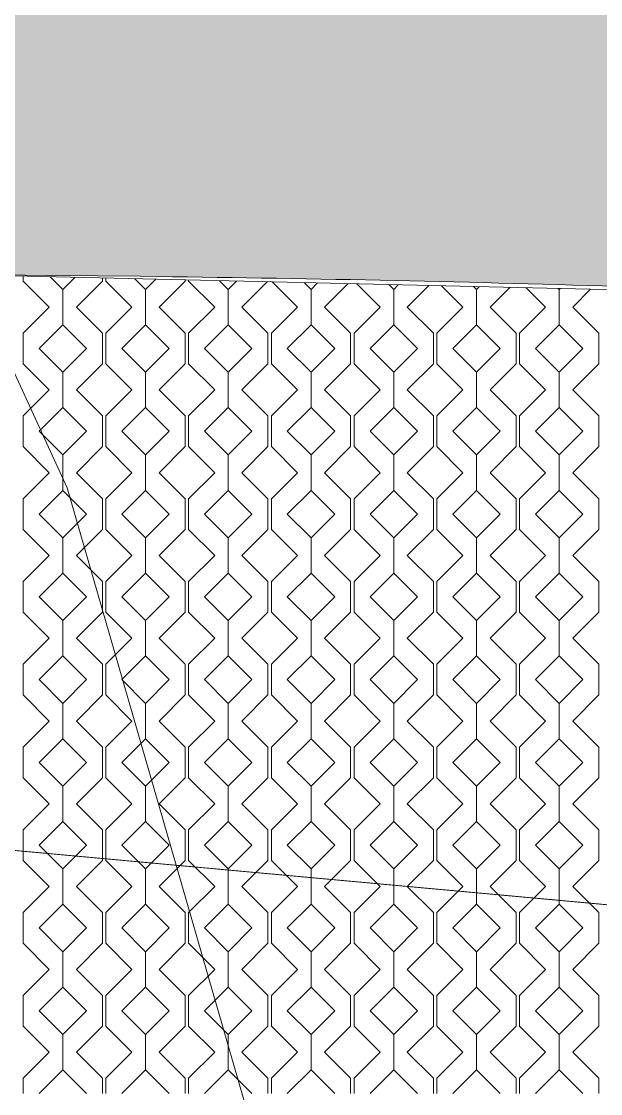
# Model space of a CAD drawing. Header units: millimetres. Extents: x -20794 to 71174, y -103753 to 30644.
# Drawn here: x 25167 to 27500, y 15667 to 19984 of the extents above; entities that cross this region are included whole.
import ezdxf

# ---------------------------------------------------------------- set-up
doc = ezdxf.new("R2010")
doc.units = ezdxf.units.MM
doc.header["$MEASUREMENT"] = 0
for name, color, linetype, lineweight in [('2D - Общий_Ном._пера__1', 7, 'Continuous', 13), ('Местность - Рельеф_Ном._пера__1', 7, 'Continuous', 13), ('Местность - Рельеф_Ном._пера__101', 252, 'Continuous', 5)]:
    doc.layers.add(name, color=color, linetype=linetype, lineweight=lineweight)
doc.layers.add('Местность - Рельеф', color=7, linetype='Continuous')
doc.layers.add('Местность - Рельеф_Ном._пера__102', color=7, linetype='Continuous', lineweight=5, true_color=0xcccccc)

# ---------------------------------------------------------------- blocks, each defined once
blk = doc.blocks.new('*X1')
at = {"layer": 'Местность - Рельеф_Ном._пера__102', "color": 254, "linetype": 'Continuous', "lineweight": 5, "true_color": 0xcccccc}
for p, q in [((25173.739, 18957.936825), (25173.739, 18938.237)), ((25333.308, 18904.552), (25282.432701, 18955.427299)), ((25381.887388, 18953.131083), (25333.308, 18904.552)), ((25278.661, 18833.315), (25173.739, 18938.237)), ((25492.877, 18938.237), (25387.9549, 18833.315)), ((25492.877, 18950.568548), (25492.877, 18938.237)), ((25507.072, 18950.240813), (25507.072, 18938.237)), ((25611.994, 18833.315), (25507.072, 18938.237)), ((25666.641, 18904.552), (25623.643599, 18947.549401)), ((25707.698005, 18945.608747), (25666.641, 18904.552)), ((25826.21, 18938.237), (25721.2879, 18833.315)), ((25826.21, 18942.872535), (25826.21, 18938.237)), ((25840.405, 18942.5448), (25840.405, 18938.237)), ((25945.327, 18833.315), (25840.405, 18938.237)), ((25999.974, 18904.552), (25964.854498, 18939.671502)), ((26033.508623, 18938.086412), (25999.974, 18904.552)), ((26156.551586, 18935.245588), (26054.6209, 18833.315)), ((26278.66, 18833.315), (26177.206289, 18934.768711)), ((26333.307, 18904.552), (26306.065396, 18931.793604)), ((26359.31924, 18930.564076), (26333.307, 18904.552)), ((26482.362242, 18927.723252), (26387.9539, 18833.315)), ((26611.993, 18833.315), (26518.417187, 18926.890813)), ((26666.64, 18904.552), (26647.276294, 18923.915706)), ((26685.129857, 18923.041741), (26666.64, 18904.552)), ((26808.172899, 18920.200916), (26721.2869, 18833.315)), ((26945.326, 18833.315), (26859.628085, 18919.012915)), ((26999.973, 18904.552), (26988.487192, 18916.037808)), ((27010.940474, 18915.519406), (26999.973, 18904.552)), ((27133.983555, 18912.678579), (27054.6199, 18833.315)), ((27278.659, 18833.315), (27200.838983, 18911.135017)), ((25333.308, 18762.0776), (25333.308, 18904.552)), ((25333.308165, 18904.552), (25333.308165, 18762.0776)), ((25666.641, 18762.0776), (25666.641, 18904.552)), ((25666.641165, 18904.552), (25666.641165, 18762.0776)), ((25999.974, 18762.0776), (25999.974, 18904.552)), ((25999.974165, 18904.552), (25999.974165, 18762.0776)), ((26333.307, 18762.0776), (26333.307, 18904.552)), ((26333.307165, 18904.552), (26333.307165, 18762.0776)), ((26666.64, 18762.0776), (26666.64, 18904.552)), ((26666.640165, 18904.552), (26666.640165, 18762.0776)), ((26999.973, 18762.0776), (26999.973, 18904.552)), ((26999.973165, 18904.552), (26999.973165, 18762.0776)), ((27333.306, 18904.552), (27329.69809, 18908.15991)), ((27336.751092, 18907.99707), (27333.306, 18904.552)), ((27333.306, 18762.0776), (27333.306, 18904.552)), ((27333.306165, 18904.552), (27333.306165, 18762.0776)), ((27459.794211, 18905.156243), (27387.9529, 18833.315)), ((25173.739, 18728.3925), (25278.661, 18833.315)), ((25387.9549, 18833.315), (25492.877, 18728.3925)), ((25507.072, 18728.3925), (25611.994, 18833.315)), ((25721.2879, 18833.315), (25826.21, 18728.3925)), ((25840.405, 18728.3925), (25945.327, 18833.315)), ((26054.6209, 18833.315), (26159.543, 18728.3925)), ((26173.738, 18728.3925), (26278.66, 18833.315)), ((26387.9539, 18833.315), (26492.876, 18728.3925)), ((26507.071, 18728.3925), (26611.993, 18833.315)), ((26721.2869, 18833.315), (26826.209, 18728.3925)), ((26840.404, 18728.3925), (26945.326, 18833.315)), ((27054.6199, 18833.315), (27159.542, 18728.3925)), ((27173.737, 18728.3925), (27278.659, 18833.315)), ((27387.9529, 18833.315), (27492.875, 18728.3925)), ((25237.879, 18666.648165), (25333.308, 18762.0778)), ((25333.308165, 18762.0776), (25428.7378, 18666.648)), ((25571.212, 18666.648165), (25666.641, 18762.0778)), ((25666.641165, 18762.0776), (25762.0708, 18666.648)), ((25904.545, 18666.648165), (25999.974, 18762.0778)), ((25999.974165, 18762.0776), (26095.4038, 18666.648)), ((26237.878, 18666.648165), (26333.307, 18762.0778)), ((26333.307165, 18762.0776), (26428.7368, 18666.648)), ((26571.211, 18666.648165), (26666.64, 18762.0778)), ((26666.640165, 18762.0776), (26762.0698, 18666.648)), ((26904.544, 18666.648165), (26999.973, 18762.0778)), ((26999.973165, 18762.0776), (27095.4028, 18666.648)), ((27237.877, 18666.648165), (27333.306, 18762.0778)), ((27333.306165, 18762.0776), (27428.7358, 18666.648)), ((25173.739, 18728.3925), (25173.739, 18666.648)), ((25492.877, 18728.3925), (25492.877, 18666.648)), ((25507.072, 18728.3925), (25507.072, 18666.648)), ((25826.21, 18728.3925), (25826.21, 18666.648)), ((25840.405, 18728.3925), (25840.405, 18666.648)), ((26159.543, 18728.3925), (26159.543, 18666.648)), ((26173.738, 18728.3925), (26173.738, 18666.648)), ((26492.876, 18728.3925), (26492.876, 18666.648)), ((26507.071, 18728.3925), (26507.071, 18666.648)), ((26826.209, 18728.3925), (26826.209, 18666.648)), ((26840.404, 18728.3925), (26840.404, 18666.648)), ((27159.542, 18728.3925), (27159.542, 18666.648)), ((27173.737, 18728.3925), (27173.737, 18666.648)), ((27492.875, 18728.3925), (27492.875, 18666.648)), ((25173.739, 18666.648), (25173.739, 18604.904)), ((25333.308, 18571.219), (25237.879, 18666.648)), ((25428.7376, 18666.648), (25333.308, 18571.219)), ((25492.877, 18666.648), (25492.877, 18604.904)), ((25507.072, 18666.648), (25507.072, 18604.904)), ((25666.641, 18571.219), (25571.212, 18666.648)), ((25762.0706, 18666.648), (25666.641, 18571.219)), ((25826.21, 18666.648), (25826.21, 18604.904)), ((25840.405, 18666.648), (25840.405, 18604.904)), ((25999.974, 18571.219), (25904.545, 18666.648)), ((26095.4036, 18666.648), (25999.974, 18571.219)), ((26159.543, 18666.648), (26159.543, 18604.904)), ((26173.738, 18666.648), (26173.738, 18604.904)), ((26333.307, 18571.219), (26237.878, 18666.648)), ((26428.7366, 18666.648), (26333.307, 18571.219)), ((26492.876, 18666.648), (26492.876, 18604.904)), ((26507.071, 18666.648), (26507.071, 18604.904)), ((26666.64, 18571.219), (26571.211, 18666.648)), ((26762.0696, 18666.648), (26666.64, 18571.219)), ((26826.209, 18666.648), (26826.209, 18604.904)), ((26840.404, 18666.648), (26840.404, 18604.904)), ((26999.973, 18571.219), (26904.544, 18666.648)), ((27095.4026, 18666.648), (26999.973, 18571.219)), ((27159.542, 18666.648), (27159.542, 18604.904)), ((27173.737, 18666.648), (27173.737, 18604.904)), ((27333.306, 18571.219), (27237.877, 18666.648)), ((27428.7356, 18666.648), (27333.306, 18571.219)), ((27492.875, 18666.648), (27492.875, 18604.904)), ((25278.661, 18499.982), (25173.739, 18604.904)), ((25333.308, 18428.7446), (25333.308, 18571.219)), ((25333.308165, 18571.219), (25333.308165, 18428.7446)), ((25492.877, 18604.904), (25387.9549, 18499.982)), ((25611.994, 18499.982), (25507.072, 18604.904)), ((25666.641, 18428.7446), (25666.641, 18571.219)), ((25666.641165, 18571.219), (25666.641165, 18428.7446)), ((25826.21, 18604.904), (25721.2879, 18499.982)), ((25945.327, 18499.982), (25840.405, 18604.904)), ((25999.974, 18428.7446), (25999.974, 18571.219)), ((25999.974165, 18571.219), (25999.974165, 18428.7446)), ((26159.543, 18604.904), (26054.6209, 18499.982)), ((26278.66, 18499.982), (26173.738, 18604.904)), ((26333.307, 18428.7446), (26333.307, 18571.219)), ((26333.307165, 18571.219), (26333.307165, 18428.7446)), ((26492.876, 18604.904), (26387.9539, 18499.982)), ((26611.993, 18499.982), (26507.071, 18604.904)), ((26666.64, 18428.7446), (26666.64, 18571.219)), ((26666.640165, 18571.219), (26666.640165, 18428.7446)), ((26826.209, 18604.904), (26721.2869, 18499.982)), ((26945.326, 18499.982), (26840.404, 18604.904)), ((26999.973, 18428.7446), (26999.973, 18571.219)), ((26999.973165, 18571.219), (26999.973165, 18428.7446)), ((27159.542, 18604.904), (27054.6199, 18499.982)), ((27278.659, 18499.982), (27173.737, 18604.904)), ((27333.306, 18428.7446), (27333.306, 18571.219)), ((27333.306165, 18571.219), (27333.306165, 18428.7446)), ((27492.875, 18604.904), (27387.9529, 18499.982)), ((25173.739, 18395.0595), (25278.661, 18499.982)), ((25387.9549, 18499.982), (25492.877, 18395.0595)), ((25507.072, 18395.0595), (25611.994, 18499.982)), ((25721.2879, 18499.982), (25826.21, 18395.0595)), ((25840.405, 18395.0595), (25945.327, 18499.982)), ((26054.6209, 18499.982), (26159.543, 18395.0595)), ((26173.738, 18395.0595), (26278.66, 18499.982)), ((26387.9539, 18499.982), (26492.876, 18395.0595)), ((26507.071, 18395.0595), (26611.993, 18499.982)), ((26721.2869, 18499.982), (26826.209, 18395.0595)), ((26840.404, 18395.0595), (26945.326, 18499.982)), ((27054.6199, 18499.982), (27159.542, 18395.0595)), ((27173.737, 18395.0595), (27278.659, 18499.982)), ((27387.9529, 18499.982), (27492.875, 18395.0595)), ((25173.739, 18395.0595), (25173.739, 18333.315)), ((25237.879, 18333.315165), (25333.308, 18428.7448)), ((25333.308165, 18428.7446), (25428.7378, 18333.315)), ((25492.877, 18395.0595), (25492.877, 18333.315)), ((25507.072, 18395.0595), (25507.072, 18333.315)), ((25571.212, 18333.315165), (25666.641, 18428.7448)), ((25666.641165, 18428.7446), (25762.0708, 18333.315)), ((25826.21, 18395.0595), (25826.21, 18333.315)), ((25840.405, 18395.0595), (25840.405, 18333.315)), ((25904.545, 18333.315165), (25999.974, 18428.7448)), ((25999.974165, 18428.7446), (26095.4038, 18333.315)), ((26159.543, 18395.0595), (26159.543, 18333.315)), ((26173.738, 18395.0595), (26173.738, 18333.315)), ((26237.878, 18333.315165), (26333.307, 18428.7448)), ((26333.307165, 18428.7446), (26428.7368, 18333.315)), ((26492.876, 18395.0595), (26492.876, 18333.315)), ((26507.071, 18395.0595), (26507.071, 18333.315)), ((26571.211, 18333.315165), (26666.64, 18428.7448)), ((26666.640165, 18428.7446), (26762.0698, 18333.315)), ((26826.209, 18395.0595), (26826.209, 18333.315)), ((26840.404, 18395.0595), (26840.404, 18333.315)), ((26904.544, 18333.315165), (26999.973, 18428.7448)), ((26999.973165, 18428.7446), (27095.4028, 18333.315)), ((27159.542, 18395.0595), (27159.542, 18333.315)), ((27173.737, 18395.0595), (27173.737, 18333.315)), ((27237.877, 18333.315165), (27333.306, 18428.7448)), ((27333.306165, 18428.7446), (27428.7358, 18333.315)), ((27492.875, 18395.0595), (27492.875, 18333.315)), ((25173.739, 18333.315), (25173.739, 18271.571)), ((25333.308, 18237.886), (25237.879, 18333.315)), ((25428.7376, 18333.315), (25333.308, 18237.886)), ((25492.877, 18333.315), (25492.877, 18271.571)), ((25507.072, 18333.315), (25507.072, 18271.571)), ((25666.641, 18237.886), (25571.212, 18333.315)), ((25762.0706, 18333.315), (25666.641, 18237.886)), ((25826.21, 18333.315), (25826.21, 18271.571)), ((25840.405, 18333.315), (25840.405, 18271.571)), ((25999.974, 18237.886), (25904.545, 18333.315)), ((26095.4036, 18333.315), (25999.974, 18237.886)), ((26159.543, 18333.315), (26159.543, 18271.571)), ((26173.738, 18333.315), (26173.738, 18271.571)), ((26333.307, 18237.886), (26237.878, 18333.315)), ((26428.7366, 18333.315), (26333.307, 18237.886)), ((26492.876, 18333.315), (26492.876, 18271.571)), ((26507.071, 18333.315), (26507.071, 18271.571)), ((26666.64, 18237.886), (26571.211, 18333.315)), ((26762.0696, 18333.315), (26666.64, 18237.886)), ((26826.209, 18333.315), (26826.209, 18271.571)), ((26840.404, 18333.315), (26840.404, 18271.571)), ((26999.973, 18237.886), (26904.544, 18333.315)), ((27095.4026, 18333.315), (26999.973, 18237.886)), ((27159.542, 18333.315), (27159.542, 18271.571)), ((27173.737, 18333.315), (27173.737, 18271.571)), ((27333.306, 18237.886), (27237.877, 18333.315)), ((27428.7356, 18333.315), (27333.306, 18237.886)), ((27492.875, 18333.315), (27492.875, 18271.571)), ((25278.661, 18166.649), (25173.739, 18271.571)), ((25492.877, 18271.571), (25387.9549, 18166.649)), ((25611.994, 18166.649), (25507.072, 18271.571)), ((25826.21, 18271.571), (25721.2879, 18166.649)), ((25945.327, 18166.649), (25840.405, 18271.571)), ((26159.543, 18271.571), (26054.6209, 18166.649)), ((26278.66, 18166.649), (26173.738, 18271.571)), ((26492.876, 18271.571), (26387.9539, 18166.649)), ((26611.993, 18166.649), (26507.071, 18271.571)), ((26826.209, 18271.571), (26721.2869, 18166.649)), ((26945.326, 18166.649), (26840.404, 18271.571)), ((27159.542, 18271.571), (27054.6199, 18166.649)), ((27278.659, 18166.649), (27173.737, 18271.571)), ((27492.875, 18271.571), (27387.9529, 18166.649)), ((25333.308, 18095.4116), (25333.308, 18237.886)), ((25333.308165, 18237.886), (25333.308165, 18095.4116)), ((25666.641, 18095.4116), (25666.641, 18237.886)), ((25666.641165, 18237.886), (25666.641165, 18095.4116)), ((25999.974, 18095.4116), (25999.974, 18237.886)), ((25999.974165, 18237.886), (25999.974165, 18095.4116)), ((26333.307, 18095.4116), (26333.307, 18237.886)), ((26333.307165, 18237.886), (26333.307165, 18095.4116)), ((26666.64, 18095.4116), (26666.64, 18237.886)), ((26666.640165, 18237.886), (26666.640165, 18095.4116)), ((26999.973, 18095.4116), (26999.973, 18237.886)), ((26999.973165, 18237.886), (26999.973165, 18095.4116)), ((27333.306, 18095.4116), (27333.306, 18237.886)), ((27333.306165, 18237.886), (27333.306165, 18095.4116)), ((25173.739, 18061.7265), (25278.661, 18166.649)), ((25387.9549, 18166.649), (25492.877, 18061.7265)), ((25507.072, 18061.7265), (25611.994, 18166.649)), ((25721.2879, 18166.649), (25826.21, 18061.7265)), ((25840.405, 18061.7265), (25945.327, 18166.649)), ((26054.6209, 18166.649), (26159.543, 18061.7265)), ((26173.738, 18061.7265), (26278.66, 18166.649)), ((26387.9539, 18166.649), (26492.876, 18061.7265)), ((26507.071, 18061.7265), (26611.993, 18166.649)), ((26721.2869, 18166.649), (26826.209, 18061.7265)), ((26840.404, 18061.7265), (26945.326, 18166.649)), ((27054.6199, 18166.649), (27159.542, 18061.7265)), ((27173.737, 18061.7265), (27278.659, 18166.649)), ((27387.9529, 18166.649), (27492.875, 18061.7265)), ((25237.879, 17999.982165), (25333.308, 18095.4118)), ((25333.308165, 18095.4116), (25428.7378, 17999.982)), ((25571.212, 17999.982165), (25666.641, 18095.4118)), ((25666.641165, 18095.4116), (25762.0708, 17999.982)), ((25904.545, 17999.982165), (25999.974, 18095.4118)), ((25999.974165, 18095.4116), (26095.4038, 17999.982)), ((26237.878, 17999.982165), (26333.307, 18095.4118)), ((26333.307165, 18095.4116), (26428.7368, 17999.982)), ((26571.211, 17999.982165), (26666.64, 18095.4118)), ((26666.640165, 18095.4116), (26762.0698, 17999.982)), ((26904.544, 17999.982165), (26999.973, 18095.4118)), ((26999.973165, 18095.4116), (27095.4028, 17999.982)), ((27237.877, 17999.982165), (27333.306, 18095.4118)), ((27333.306165, 18095.4116), (27428.7358, 17999.982)), ((25173.739, 18061.7265), (25173.739, 17999.982)), ((25492.877, 18061.7265), (25492.877, 17999.982)), ((25507.072, 18061.7265), (25507.072, 17999.982)), ((25826.21, 18061.7265), (25826.21, 17999.982)), ((25840.405, 18061.7265), (25840.405, 17999.982)), ((26159.543, 18061.7265), (26159.543, 17999.982)), ((26173.738, 18061.7265), (26173.738, 17999.982)), ((26492.876, 18061.7265), (26492.876, 17999.982)), ((26507.071, 18061.7265), (26507.071, 17999.982)), ((26826.209, 18061.7265), (26826.209, 17999.982)), ((26840.404, 18061.7265), (26840.404, 17999.982)), ((27159.542, 18061.7265), (27159.542, 17999.982)), ((27173.737, 18061.7265), (27173.737, 17999.982)), ((27492.875, 18061.7265), (27492.875, 17999.982)), ((25173.739, 17999.982), (25173.739, 17938.238)), ((25333.308, 17904.553), (25237.879, 17999.982)), ((25428.7376, 17999.982), (25333.308, 17904.553)), ((25492.877, 17999.982), (25492.877, 17938.238)), ((25507.072, 17999.982), (25507.072, 17938.238)), ((25666.641, 17904.553), (25571.212, 17999.982)), ((25762.0706, 17999.982), (25666.641, 17904.553)), ((25826.21, 17999.982), (25826.21, 17938.238)), ((25840.405, 17999.982), (25840.405, 17938.238)), ((25999.974, 17904.553), (25904.545, 17999.982)), ((26095.4036, 17999.982), (25999.974, 17904.553)), ((26159.543, 17999.982), (26159.543, 17938.238)), ((26173.738, 17999.982), (26173.738, 17938.238)), ((26333.307, 17904.553), (26237.878, 17999.982)), ((26428.7366, 17999.982), (26333.307, 17904.553)), ((26492.876, 17999.982), (26492.876, 17938.238)), ((26507.071, 17999.982), (26507.071, 17938.238)), ((26666.64, 17904.553), (26571.211, 17999.982)), ((26762.0696, 17999.982), (26666.64, 17904.553)), ((26826.209, 17999.982), (26826.209, 17938.238)), ((26840.404, 17999.982), (26840.404, 17938.238)), ((26999.973, 17904.553), (26904.544, 17999.982)), ((27095.4026, 17999.982), (26999.973, 17904.553)), ((27159.542, 17999.982), (27159.542, 17938.238)), ((27173.737, 17999.982), (27173.737, 17938.238)), ((27333.306, 17904.553), (27237.877, 17999.982)), ((27428.7356, 17999.982), (27333.306, 17904.553)), ((27492.875, 17999.982), (27492.875, 17938.238)), ((25278.661, 17833.316), (25173.739, 17938.238)), ((25492.877, 17938.238), (25387.9549, 17833.316)), ((25611.994, 17833.316), (25507.072, 17938.238)), ((25826.21, 17938.238), (25721.2879, 17833.316)), ((25945.327, 17833.316), (25840.405, 17938.238)), ((26159.543, 17938.238), (26054.6209, 17833.316)), ((26278.66, 17833.316), (26173.738, 17938.238)), ((26492.876, 17938.238), (26387.9539, 17833.316)), ((26611.993, 17833.316), (26507.071, 17938.238)), ((26826.209, 17938.238), (26721.2869, 17833.316)), ((26945.326, 17833.316), (26840.404, 17938.238)), ((27159.542, 17938.238), (27054.6199, 17833.316)), ((27278.659, 17833.316), (27173.737, 17938.238)), ((27492.875, 17938.238), (27387.9529, 17833.316)), ((25333.308, 17762.0786), (25333.308, 17904.553)), ((25333.308165, 17904.553), (25333.308165, 17762.0786)), ((25666.641, 17762.0786), (25666.641, 17904.553)), ((25666.641165, 17904.553), (25666.641165, 17762.0786)), ((25999.974, 17762.0786), (25999.974, 17904.553)), ((25999.974165, 17904.553), (25999.974165, 17762.0786)), ((26333.307, 17762.0786), (26333.307, 17904.553)), ((26333.307165, 17904.553), (26333.307165, 17762.0786)), ((26666.64, 17762.0786), (26666.64, 17904.553)), ((26666.640165, 17904.553), (26666.640165, 17762.0786)), ((26999.973, 17762.0786), (26999.973, 17904.553)), ((26999.973165, 17904.553), (26999.973165, 17762.0786)), ((27333.306, 17762.0786), (27333.306, 17904.553)), ((27333.306165, 17904.553), (27333.306165, 17762.0786)), ((25173.739, 17728.3935), (25278.661, 17833.316)), ((25387.9549, 17833.316), (25492.877, 17728.3935)), ((25507.072, 17728.3935), (25611.994, 17833.316)), ((25721.2879, 17833.316), (25826.21, 17728.3935)), ((25840.405, 17728.3935), (25945.327, 17833.316)), ((26054.6209, 17833.316), (26159.543, 17728.3935)), ((26173.738, 17728.3935), (26278.66, 17833.316)), ((26387.9539, 17833.316), (26492.876, 17728.3935)), ((26507.071, 17728.3935), (26611.993, 17833.316)), ((26721.2869, 17833.316), (26826.209, 17728.3935)), ((26840.404, 17728.3935), (26945.326, 17833.316)), ((27054.6199, 17833.316), (27159.542, 17728.3935)), ((27173.737, 17728.3935), (27278.659, 17833.316)), ((27387.9529, 17833.316), (27492.875, 17728.3935)), ((25237.879, 17666.649165), (25333.308, 17762.0788)), ((25333.308165, 17762.0786), (25428.7378, 17666.649)), ((25571.212, 17666.649165), (25666.641, 17762.0788)), ((25666.641165, 17762.0786), (25762.0708, 17666.649)), ((25904.545, 17666.649165), (25999.974, 17762.0788)), ((25999.974165, 17762.0786), (26095.4038, 17666.649)), ((26237.878, 17666.649165), (26333.307, 17762.0788)), ((26333.307165, 17762.0786), (26428.7368, 17666.649)), ((26571.211, 17666.649165), (26666.64, 17762.0788)), ((26666.640165, 17762.0786), (26762.0698, 17666.649)), ((26904.544, 17666.649165), (26999.973, 17762.0788)), ((26999.973165, 17762.0786), (27095.4028, 17666.649)), ((27237.877, 17666.649165), (27333.306, 17762.0788)), ((27333.306165, 17762.0786), (27428.7358, 17666.649)), ((25173.739, 17728.3935), (25173.739, 17666.649)), ((25492.877, 17728.3935), (25492.877, 17666.649)), ((25507.072, 17728.3935), (25507.072, 17666.649)), ((25826.21, 17728.3935), (25826.21, 17666.649)), ((25840.405, 17728.3935), (25840.405, 17666.649)), ((26159.543, 17728.3935), (26159.543, 17666.649)), ((26173.738, 17728.3935), (26173.738, 17666.649)), ((26492.876, 17728.3935), (26492.876, 17666.649)), ((26507.071, 17728.3935), (26507.071, 17666.649)), ((26826.209, 17728.3935), (26826.209, 17666.649)), ((26840.404, 17728.3935), (26840.404, 17666.649)), ((27159.542, 17728.3935), (27159.542, 17666.649)), ((27173.737, 17728.3935), (27173.737, 17666.649)), ((27492.875, 17728.3935), (27492.875, 17666.649)), ((25173.739, 17666.649), (25173.739, 17604.905)), ((25333.308, 17571.22), (25237.879, 17666.649)), ((25428.7376, 17666.649), (25333.308, 17571.22)), ((25492.877, 17666.649), (25492.877, 17604.905)), ((25507.072, 17666.649), (25507.072, 17604.905)), ((25666.641, 17571.22), (25571.212, 17666.649)), ((25762.0706, 17666.649), (25666.641, 17571.22)), ((25826.21, 17666.649), (25826.21, 17604.905)), ((25840.405, 17666.649), (25840.405, 17604.905)), ((25999.974, 17571.22), (25904.545, 17666.649)), ((26095.4036, 17666.649), (25999.974, 17571.22)), ((26159.543, 17666.649), (26159.543, 17604.905)), ((26173.738, 17666.649), (26173.738, 17604.905)), ((26333.307, 17571.22), (26237.878, 17666.649)), ((26428.7366, 17666.649), (26333.307, 17571.22)), ((26492.876, 17666.649), (26492.876, 17604.905)), ((26507.071, 17666.649), (26507.071, 17604.905)), ((26666.64, 17571.22), (26571.211, 17666.649)), ((26762.0696, 17666.649), (26666.64, 17571.22)), ((26826.209, 17666.649), (26826.209, 17604.905)), ((26840.404, 17666.649), (26840.404, 17604.905)), ((26999.973, 17571.22), (26904.544, 17666.649)), ((27095.4026, 17666.649), (26999.973, 17571.22)), ((27159.542, 17666.649), (27159.542, 17604.905)), ((27173.737, 17666.649), (27173.737, 17604.905)), ((27333.306, 17571.22), (27237.877, 17666.649)), ((27428.7356, 17666.649), (27333.306, 17571.22)), ((27492.875, 17666.649), (27492.875, 17604.905)), ((25278.661, 17499.983), (25173.739, 17604.905)), ((25333.308, 17428.7456), (25333.308, 17571.22)), ((25333.308165, 17571.22), (25333.308165, 17428.7456)), ((25492.877, 17604.905), (25387.9549, 17499.983)), ((25611.994, 17499.983), (25507.072, 17604.905)), ((25666.641, 17428.7456), (25666.641, 17571.22)), ((25666.641165, 17571.22), (25666.641165, 17428.7456)), ((25826.21, 17604.905), (25721.2879, 17499.983)), ((25945.327, 17499.983), (25840.405, 17604.905)), ((25999.974, 17428.7456), (25999.974, 17571.22)), ((25999.974165, 17571.22), (25999.974165, 17428.7456)), ((26159.543, 17604.905), (26054.6209, 17499.983)), ((26278.66, 17499.983), (26173.738, 17604.905)), ((26333.307, 17428.7456), (26333.307, 17571.22)), ((26333.307165, 17571.22), (26333.307165, 17428.7456)), ((26492.876, 17604.905), (26387.9539, 17499.983)), ((26611.993, 17499.983), (26507.071, 17604.905)), ((26666.64, 17428.7456), (26666.64, 17571.22)), ((26666.640165, 17571.22), (26666.640165, 17428.7456)), ((26826.209, 17604.905), (26721.2869, 17499.983)), ((26945.326, 17499.983), (26840.404, 17604.905)), ((26999.973, 17428.7456), (26999.973, 17571.22)), ((26999.973165, 17571.22), (26999.973165, 17428.7456)), ((27159.542, 17604.905), (27054.6199, 17499.983)), ((27278.659, 17499.983), (27173.737, 17604.905)), ((27333.306, 17428.7456), (27333.306, 17571.22)), ((27333.306165, 17571.22), (27333.306165, 17428.7456)), ((27492.875, 17604.905), (27387.9529, 17499.983)), ((25173.739, 17395.0605), (25278.661, 17499.983)), ((25387.9549, 17499.983), (25492.877, 17395.0605)), ((25507.072, 17395.0605), (25611.994, 17499.983)), ((25721.2879, 17499.983), (25826.21, 17395.0605)), ((25840.405, 17395.0605), (25945.327, 17499.983)), ((26054.6209, 17499.983), (26159.543, 17395.0605)), ((26173.738, 17395.0605), (26278.66, 17499.983)), ((26387.9539, 17499.983), (26492.876, 17395.0605)), ((26507.071, 17395.0605), (26611.993, 17499.983)), ((26721.2869, 17499.983), (26826.209, 17395.0605)), ((26840.404, 17395.0605), (26945.326, 17499.983)), ((27054.6199, 17499.983), (27159.542, 17395.0605)), ((27173.737, 17395.0605), (27278.659, 17499.983)), ((27387.9529, 17499.983), (27492.875, 17395.0605)), ((25237.879, 17333.316165), (25333.308, 17428.7458)), ((25333.308165, 17428.7456), (25428.7378, 17333.316)), ((25571.212, 17333.316165), (25666.641, 17428.7458)), ((25666.641165, 17428.7456), (25762.0708, 17333.316)), ((25904.545, 17333.316165), (25999.974, 17428.7458)), ((25999.974165, 17428.7456), (26095.4038, 17333.316)), ((26237.878, 17333.316165), (26333.307, 17428.7458)), ((26333.307165, 17428.7456), (26428.7368, 17333.316)), ((26571.211, 17333.316165), (26666.64, 17428.7458)), ((26666.640165, 17428.7456), (26762.0698, 17333.316)), ((26904.544, 17333.316165), (26999.973, 17428.7458)), ((26999.973165, 17428.7456), (27095.4028, 17333.316)), ((27237.877, 17333.316165), (27333.306, 17428.7458)), ((27333.306165, 17428.7456), (27428.7358, 17333.316)), ((25173.739, 17395.0605), (25173.739, 17333.316)), ((25492.877, 17395.0605), (25492.877, 17333.316)), ((25507.072, 17395.0605), (25507.072, 17333.316)), ((25826.21, 17395.0605), (25826.21, 17333.316)), ((25840.405, 17395.0605), (25840.405, 17333.316)), ((26159.543, 17395.0605), (26159.543, 17333.316)), ((26173.738, 17395.0605), (26173.738, 17333.316)), ((26492.876, 17395.0605), (26492.876, 17333.316)), ((26507.071, 17395.0605), (26507.071, 17333.316)), ((26826.209, 17395.0605), (26826.209, 17333.316)), ((26840.404, 17395.0605), (26840.404, 17333.316)), ((27159.542, 17395.0605), (27159.542, 17333.316)), ((27173.737, 17395.0605), (27173.737, 17333.316)), ((27492.875, 17395.0605), (27492.875, 17333.316)), ((25173.739, 17333.316), (25173.739, 17271.572)), ((25333.308, 17237.887), (25237.879, 17333.316)), ((25428.7376, 17333.316), (25333.308, 17237.887)), ((25492.877, 17333.316), (25492.877, 17271.572)), ((25507.072, 17333.316), (25507.072, 17271.572)), ((25666.641, 17237.887), (25571.212, 17333.316)), ((25762.0706, 17333.316), (25666.641, 17237.887)), ((25826.21, 17333.316), (25826.21, 17271.572)), ((25840.405, 17333.316), (25840.405, 17271.572)), ((25999.974, 17237.887), (25904.545, 17333.316)), ((26095.4036, 17333.316), (25999.974, 17237.887)), ((26159.543, 17333.316), (26159.543, 17271.572)), ((26173.738, 17333.316), (26173.738, 17271.572)), ((26333.307, 17237.887), (26237.878, 17333.316)), ((26428.7366, 17333.316), (26333.307, 17237.887)), ((26492.876, 17333.316), (26492.876, 17271.572)), ((26507.071, 17333.316), (26507.071, 17271.572)), ((26666.64, 17237.887), (26571.211, 17333.316)), ((26762.0696, 17333.316), (26666.64, 17237.887)), ((26826.209, 17333.316), (26826.209, 17271.572)), ((26840.404, 17333.316), (26840.404, 17271.572)), ((26999.973, 17237.887), (26904.544, 17333.316)), ((27095.4026, 17333.316), (26999.973, 17237.887)), ((27159.542, 17333.316), (27159.542, 17271.572)), ((27173.737, 17333.316), (27173.737, 17271.572)), ((27333.306, 17237.887), (27237.877, 17333.316)), ((27428.7356, 17333.316), (27333.306, 17237.887)), ((27492.875, 17333.316), (27492.875, 17271.572)), ((25278.661, 17166.65), (25173.739, 17271.572)), ((25492.877, 17271.572), (25387.9549, 17166.65)), ((25611.994, 17166.65), (25507.072, 17271.572)), ((25826.21, 17271.572), (25721.2879, 17166.65)), ((25945.327, 17166.65), (25840.405, 17271.572)), ((26159.543, 17271.572), (26054.6209, 17166.65)), ((26278.66, 17166.65), (26173.738, 17271.572)), ((26492.876, 17271.572), (26387.9539, 17166.65)), ((26611.993, 17166.65), (26507.071, 17271.572)), ((26826.209, 17271.572), (26721.2869, 17166.65)), ((26945.326, 17166.65), (26840.404, 17271.572)), ((27159.542, 17271.572), (27054.6199, 17166.65)), ((27278.659, 17166.65), (27173.737, 17271.572)), ((27492.875, 17271.572), (27387.9529, 17166.65)), ((25333.308, 17095.4126), (25333.308, 17237.887)), ((25333.308165, 17237.887), (25333.308165, 17095.4126)), ((25666.641, 17095.4126), (25666.641, 17237.887)), ((25666.641165, 17237.887), (25666.641165, 17095.4126)), ((25999.974, 17095.4126), (25999.974, 17237.887)), ((25999.974165, 17237.887), (25999.974165, 17095.4126)), ((26333.307, 17095.4126), (26333.307, 17237.887)), ((26333.307165, 17237.887), (26333.307165, 17095.4126)), ((26666.64, 17095.4126), (26666.64, 17237.887)), ((26666.640165, 17237.887), (26666.640165, 17095.4126)), ((26999.973, 17095.4126), (26999.973, 17237.887)), ((26999.973165, 17237.887), (26999.973165, 17095.4126)), ((27333.306, 17095.4126), (27333.306, 17237.887)), ((27333.306165, 17237.887), (27333.306165, 17095.4126)), ((25173.739, 17061.7275), (25278.661, 17166.65)), ((25387.9549, 17166.65), (25492.877, 17061.7275)), ((25507.072, 17061.7275), (25611.994, 17166.65)), ((25721.2879, 17166.65), (25826.21, 17061.7275)), ((25840.405, 17061.7275), (25945.327, 17166.65)), ((26054.6209, 17166.65), (26159.543, 17061.7275)), ((26173.738, 17061.7275), (26278.66, 17166.65)), ((26387.9539, 17166.65), (26492.876, 17061.7275)), ((26507.071, 17061.7275), (26611.993, 17166.65)), ((26721.2869, 17166.65), (26826.209, 17061.7275)), ((26840.404, 17061.7275), (26945.326, 17166.65)), ((27054.6199, 17166.65), (27159.542, 17061.7275)), ((27173.737, 17061.7275), (27278.659, 17166.65)), ((27387.9529, 17166.65), (27492.875, 17061.7275)), ((25237.879, 16999.983165), (25333.308, 17095.4128)), ((25333.308165, 17095.4126), (25428.7378, 16999.983)), ((25571.212, 16999.983165), (25666.641, 17095.4128)), ((25666.641165, 17095.4126), (25762.0708, 16999.983)), ((25904.545, 16999.983165), (25999.974, 17095.4128)), ((25999.974165, 17095.4126), (26095.4038, 16999.983)), ((26237.878, 16999.983165), (26333.307, 17095.4128)), ((26333.307165, 17095.4126), (26428.7368, 16999.983)), ((26571.211, 16999.983165), (26666.64, 17095.4128)), ((26666.640165, 17095.4126), (26762.0698, 16999.983)), ((26904.544, 16999.983165), (26999.973, 17095.4128)), ((26999.973165, 17095.4126), (27095.4028, 16999.983)), ((27237.877, 16999.983165), (27333.306, 17095.4128)), ((27333.306165, 17095.4126), (27428.7358, 16999.983)), ((25173.739, 17061.7275), (25173.739, 16999.983)), ((25492.877, 17061.7275), (25492.877, 16999.983)), ((25507.072, 17061.7275), (25507.072, 16999.983)), ((25826.21, 17061.7275), (25826.21, 16999.983)), ((25840.405, 17061.7275), (25840.405, 16999.983)), ((26159.543, 17061.7275), (26159.543, 16999.983)), ((26173.738, 17061.7275), (26173.738, 16999.983)), ((26492.876, 17061.7275), (26492.876, 16999.983)), ((26507.071, 17061.7275), (26507.071, 16999.983)), ((26826.209, 17061.7275), (26826.209, 16999.983)), ((26840.404, 17061.7275), (26840.404, 16999.983)), ((27159.542, 17061.7275), (27159.542, 16999.983)), ((27173.737, 17061.7275), (27173.737, 16999.983)), ((27492.875, 17061.7275), (27492.875, 16999.983)), ((25173.739, 16999.983), (25173.739, 16938.239)), ((25333.308, 16904.554), (25237.879, 16999.983)), ((25428.7376, 16999.983), (25333.308, 16904.554)), ((25492.877, 16999.983), (25492.877, 16938.239)), ((25507.072, 16999.983), (25507.072, 16938.239)), ((25666.641, 16904.554), (25571.212, 16999.983)), ((25762.0706, 16999.983), (25666.641, 16904.554)), ((25826.21, 16999.983), (25826.21, 16938.239)), ((25840.405, 16999.983), (25840.405, 16938.239)), ((25999.974, 16904.554), (25904.545, 16999.983)), ((26095.4036, 16999.983), (25999.974, 16904.554)), ((26159.543, 16999.983), (26159.543, 16938.239)), ((26173.738, 16999.983), (26173.738, 16938.239)), ((26333.307, 16904.554), (26237.878, 16999.983)), ((26428.7366, 16999.983), (26333.307, 16904.554)), ((26492.876, 16999.983), (26492.876, 16938.239)), ((26507.071, 16999.983), (26507.071, 16938.239)), ((26666.64, 16904.554), (26571.211, 16999.983)), ((26762.0696, 16999.983), (26666.64, 16904.554)), ((26826.209, 16999.983), (26826.209, 16938.239)), ((26840.404, 16999.983), (26840.404, 16938.239)), ((26999.973, 16904.554), (26904.544, 16999.983)), ((27095.4026, 16999.983), (26999.973, 16904.554)), ((27159.542, 16999.983), (27159.542, 16938.239)), ((27173.737, 16999.983), (27173.737, 16938.239)), ((27333.306, 16904.554), (27237.877, 16999.983)), ((27428.7356, 16999.983), (27333.306, 16904.554)), ((27492.875, 16999.983), (27492.875, 16938.239)), ((25278.661, 16833.317), (25173.739, 16938.239)), ((25492.877, 16938.239), (25387.9549, 16833.317)), ((25611.994, 16833.317), (25507.072, 16938.239)), ((25826.21, 16938.239), (25721.2879, 16833.317)), ((25945.327, 16833.317), (25840.405, 16938.239)), ((26159.543, 16938.239), (26054.6209, 16833.317)), ((26278.66, 16833.317), (26173.738, 16938.239)), ((26492.876, 16938.239), (26387.9539, 16833.317)), ((26611.993, 16833.317), (26507.071, 16938.239)), ((26826.209, 16938.239), (26721.2869, 16833.317)), ((26945.326, 16833.317), (26840.404, 16938.239)), ((27159.542, 16938.239), (27054.6199, 16833.317)), ((27278.659, 16833.317), (27173.737, 16938.239)), ((27492.875, 16938.239), (27387.9529, 16833.317)), ((25333.308, 16762.0796), (25333.308, 16904.554)), ((25333.308165, 16904.554), (25333.308165, 16762.0796)), ((25666.641, 16762.0796), (25666.641, 16904.554)), ((25666.641165, 16904.554), (25666.641165, 16762.0796)), ((25999.974, 16762.0796), (25999.974, 16904.554)), ((25999.974165, 16904.554), (25999.974165, 16762.0796)), ((26333.307, 16762.0796), (26333.307, 16904.554)), ((26333.307165, 16904.554), (26333.307165, 16762.0796)), ((26666.64, 16762.0796), (26666.64, 16904.554)), ((26666.640165, 16904.554), (26666.640165, 16762.0796)), ((26999.973, 16762.0796), (26999.973, 16904.554)), ((26999.973165, 16904.554), (26999.973165, 16762.0796)), ((27333.306, 16762.0796), (27333.306, 16904.554)), ((27333.306165, 16904.554), (27333.306165, 16762.0796)), ((25173.739, 16728.3945), (25278.661, 16833.317)), ((25387.9549, 16833.317), (25492.877, 16728.3945)), ((25507.072, 16728.3945), (25611.994, 16833.317)), ((25721.2879, 16833.317), (25826.21, 16728.3945)), ((25840.405, 16728.3945), (25945.327, 16833.317)), ((26054.6209, 16833.317), (26159.543, 16728.3945)), ((26173.738, 16728.3945), (26278.66, 16833.317)), ((26387.9539, 16833.317), (26492.876, 16728.3945)), ((26507.071, 16728.3945), (26611.993, 16833.317)), ((26721.2869, 16833.317), (26826.209, 16728.3945)), ((26840.404, 16728.3945), (26945.326, 16833.317)), ((27054.6199, 16833.317), (27159.542, 16728.3945)), ((27173.737, 16728.3945), (27278.659, 16833.317)), ((27387.9529, 16833.317), (27492.875, 16728.3945)), ((25237.879, 16666.650165), (25333.308, 16762.0798)), ((25333.308165, 16762.0796), (25428.7378, 16666.65)), ((25571.212, 16666.650165), (25666.641, 16762.0798)), ((25666.641165, 16762.0796), (25762.0708, 16666.65)), ((25904.545, 16666.650165), (25999.974, 16762.0798)), ((25999.974165, 16762.0796), (26095.4038, 16666.65)), ((26237.878, 16666.650165), (26333.307, 16762.0798)), ((26333.307165, 16762.0796), (26428.7368, 16666.65)), ((26571.211, 16666.650165), (26666.64, 16762.0798)), ((26666.640165, 16762.0796), (26762.0698, 16666.65)), ((26904.544, 16666.650165), (26999.973, 16762.0798)), ((26999.973165, 16762.0796), (27095.4028, 16666.65)), ((27237.877, 16666.650165), (27333.306, 16762.0798)), ((27333.306165, 16762.0796), (27428.7358, 16666.65)), ((25173.739, 16728.3945), (25173.739, 16666.65)), ((25492.877, 16728.3945), (25492.877, 16666.65)), ((25507.072, 16728.3945), (25507.072, 16666.65)), ((25826.21, 16728.3945), (25826.21, 16666.65)), ((25840.405, 16728.3945), (25840.405, 16666.65)), ((26159.543, 16728.3945), (26159.543, 16666.65)), ((26173.738, 16728.3945), (26173.738, 16666.65)), ((26492.876, 16728.3945), (26492.876, 16666.65)), ((26507.071, 16728.3945), (26507.071, 16666.65)), ((26826.209, 16728.3945), (26826.209, 16666.65)), ((26840.404, 16728.3945), (26840.404, 16666.65)), ((27159.542, 16728.3945), (27159.542, 16666.65)), ((27173.737, 16728.3945), (27173.737, 16666.65)), ((27492.875, 16728.3945), (27492.875, 16666.65)), ((25173.739, 16666.65), (25173.739, 16604.906)), ((25333.308, 16571.221), (25237.879, 16666.65)), ((25428.7376, 16666.65), (25333.308, 16571.221)), ((25492.877, 16666.65), (25492.877, 16604.906)), ((25507.072, 16666.65), (25507.072, 16604.906)), ((25666.641, 16571.221), (25571.212, 16666.65)), ((25762.0706, 16666.65), (25666.641, 16571.221)), ((25826.21, 16666.65), (25826.21, 16604.906)), ((25840.405, 16666.65), (25840.405, 16604.906)), ((25999.974, 16571.221), (25904.545, 16666.65)), ((26095.4036, 16666.65), (25999.974, 16571.221)), ((26159.543, 16666.65), (26159.543, 16604.906)), ((26173.738, 16666.65), (26173.738, 16604.906)), ((26333.307, 16571.221), (26237.878, 16666.65)), ((26428.7366, 16666.65), (26333.307, 16571.221)), ((26492.876, 16666.65), (26492.876, 16604.906)), ((26507.071, 16666.65), (26507.071, 16604.906)), ((26666.64, 16571.221), (26571.211, 16666.65)), ((26762.0696, 16666.65), (26666.64, 16571.221)), ((26826.209, 16666.65), (26826.209, 16604.906)), ((26840.404, 16666.65), (26840.404, 16604.906)), ((26999.973, 16571.221), (26904.544, 16666.65)), ((27095.4026, 16666.65), (26999.973, 16571.221)), ((27159.542, 16666.65), (27159.542, 16604.906)), ((27173.737, 16666.65), (27173.737, 16604.906)), ((27333.306, 16571.221), (27237.877, 16666.65)), ((27428.7356, 16666.65), (27333.306, 16571.221)), ((27492.875, 16666.65), (27492.875, 16604.906)), ((25278.661, 16499.984), (25173.739, 16604.906)), ((25492.877, 16604.906), (25387.9549, 16499.984)), ((25611.994, 16499.984), (25507.072, 16604.906)), ((25826.21, 16604.906), (25721.2879, 16499.984)), ((25945.327, 16499.984), (25840.405, 16604.906)), ((26159.543, 16604.906), (26054.6209, 16499.984)), ((26278.66, 16499.984), (26173.738, 16604.906)), ((26492.876, 16604.906), (26387.9539, 16499.984)), ((26611.993, 16499.984), (26507.071, 16604.906)), ((26826.209, 16604.906), (26721.2869, 16499.984)), ((26945.326, 16499.984), (26840.404, 16604.906)), ((27159.542, 16604.906), (27054.6199, 16499.984)), ((27278.659, 16499.984), (27173.737, 16604.906)), ((27492.875, 16604.906), (27387.9529, 16499.984)), ((25333.308, 16428.7466), (25333.308, 16571.221)), ((25333.308165, 16571.221), (25333.308165, 16428.7466)), ((25666.641, 16428.7466), (25666.641, 16571.221)), ((25666.641165, 16571.221), (25666.641165, 16428.7466)), ((25999.974, 16428.7466), (25999.974, 16571.221)), ((25999.974165, 16571.221), (25999.974165, 16428.7466)), ((26333.307, 16428.7466), (26333.307, 16571.221)), ((26333.307165, 16571.221), (26333.307165, 16428.7466)), ((26666.64, 16428.7466), (26666.64, 16571.221)), ((26666.640165, 16571.221), (26666.640165, 16428.7466)), ((26999.973, 16428.7466), (26999.973, 16571.221)), ((26999.973165, 16571.221), (26999.973165, 16428.7466)), ((27333.306, 16428.7466), (27333.306, 16571.221)), ((27333.306165, 16571.221), (27333.306165, 16428.7466)), ((25173.739, 16395.0615), (25278.661, 16499.984)), ((25387.9549, 16499.984), (25492.877, 16395.0615)), ((25507.072, 16395.0615), (25611.994, 16499.984)), ((25721.2879, 16499.984), (25826.21, 16395.0615)), ((25840.405, 16395.0615), (25945.327, 16499.984)), ((26054.6209, 16499.984), (26159.543, 16395.0615)), ((26173.738, 16395.0615), (26278.66, 16499.984)), ((26387.9539, 16499.984), (26492.876, 16395.0615)), ((26507.071, 16395.0615), (26611.993, 16499.984)), ((26721.2869, 16499.984), (26826.209, 16395.0615)), ((26840.404, 16395.0615), (26945.326, 16499.984)), ((27054.6199, 16499.984), (27159.542, 16395.0615)), ((27173.737, 16395.0615), (27278.659, 16499.984)), ((27387.9529, 16499.984), (27492.875, 16395.0615)), ((25237.879, 16333.317165), (25333.308, 16428.7468)), ((25333.308165, 16428.7466), (25428.7378, 16333.317)), ((25571.212, 16333.317165), (25666.641, 16428.7468)), ((25666.641165, 16428.7466), (25762.0708, 16333.317)), ((25904.545, 16333.317165), (25999.974, 16428.7468)), ((25999.974165, 16428.7466), (26095.4038, 16333.317)), ((26237.878, 16333.317165), (26333.307, 16428.7468)), ((26333.307165, 16428.7466), (26428.7368, 16333.317)), ((26571.211, 16333.317165), (26666.64, 16428.7468)), ((26666.640165, 16428.7466), (26762.0698, 16333.317)), ((26904.544, 16333.317165), (26999.973, 16428.7468)), ((26999.973165, 16428.7466), (27095.4028, 16333.317)), ((27237.877, 16333.317165), (27333.306, 16428.7468)), ((27333.306165, 16428.7466), (27428.7358, 16333.317)), ((25173.739, 16395.0615), (25173.739, 16333.317)), ((25492.877, 16395.0615), (25492.877, 16333.317)), ((25507.072, 16395.0615), (25507.072, 16333.317)), ((25826.21, 16395.0615), (25826.21, 16333.317)), ((25840.405, 16395.0615), (25840.405, 16333.317)), ((26159.543, 16395.0615), (26159.543, 16333.317)), ((26173.738, 16395.0615), (26173.738, 16333.317)), ((26492.876, 16395.0615), (26492.876, 16333.317)), ((26507.071, 16395.0615), (26507.071, 16333.317)), ((26826.209, 16395.0615), (26826.209, 16333.317)), ((26840.404, 16395.0615), (26840.404, 16333.317)), ((27159.542, 16395.0615), (27159.542, 16333.317)), ((27173.737, 16395.0615), (27173.737, 16333.317)), ((27492.875, 16395.0615), (27492.875, 16333.317)), ((25173.739, 16333.317), (25173.739, 16271.573)), ((25333.308, 16237.888), (25237.879, 16333.317)), ((25428.7376, 16333.317), (25333.308, 16237.888)), ((25492.877, 16333.317), (25492.877, 16271.573)), ((25507.072, 16333.317), (25507.072, 16271.573)), ((25666.641, 16237.888), (25571.212, 16333.317)), ((25762.0706, 16333.317), (25666.641, 16237.888)), ((25826.21, 16333.317), (25826.21, 16271.573)), ((25840.405, 16333.317), (25840.405, 16271.573)), ((25999.974, 16237.888), (25904.545, 16333.317)), ((26095.4036, 16333.317), (25999.974, 16237.888)), ((26159.543, 16333.317), (26159.543, 16271.573)), ((26173.738, 16333.317), (26173.738, 16271.573)), ((26333.307, 16237.888), (26237.878, 16333.317)), ((26428.7366, 16333.317), (26333.307, 16237.888)), ((26492.876, 16333.317), (26492.876, 16271.573)), ((26507.071, 16333.317), (26507.071, 16271.573)), ((26666.64, 16237.888), (26571.211, 16333.317)), ((26762.0696, 16333.317), (26666.64, 16237.888)), ((26826.209, 16333.317), (26826.209, 16271.573)), ((26840.404, 16333.317), (26840.404, 16271.573)), ((26999.973, 16237.888), (26904.544, 16333.317)), ((27095.4026, 16333.317), (26999.973, 16237.888)), ((27159.542, 16333.317), (27159.542, 16271.573)), ((27173.737, 16333.317), (27173.737, 16271.573)), ((27333.306, 16237.888), (27237.877, 16333.317)), ((27428.7356, 16333.317), (27333.306, 16237.888)), ((27492.875, 16333.317), (27492.875, 16271.573)), ((25278.661, 16166.651), (25173.739, 16271.573)), ((25333.308, 16095.4136), (25333.308, 16237.888)), ((25333.308165, 16237.888), (25333.308165, 16095.4136)), ((25492.877, 16271.573), (25387.9549, 16166.651)), ((25611.994, 16166.651), (25507.072, 16271.573)), ((25666.641, 16095.4136), (25666.641, 16237.888)), ((25666.641165, 16237.888), (25666.641165, 16095.4136)), ((25826.21, 16271.573), (25721.2879, 16166.651)), ((25945.327, 16166.651), (25840.405, 16271.573)), ((25999.974, 16095.4136), (25999.974, 16237.888)), ((25999.974165, 16237.888), (25999.974165, 16095.4136)), ((26159.543, 16271.573), (26054.6209, 16166.651)), ((26278.66, 16166.651), (26173.738, 16271.573)), ((26333.307, 16095.4136), (26333.307, 16237.888)), ((26333.307165, 16237.888), (26333.307165, 16095.4136)), ((26492.876, 16271.573), (26387.9539, 16166.651)), ((26611.993, 16166.651), (26507.071, 16271.573)), ((26666.64, 16095.4136), (26666.64, 16237.888)), ((26666.640165, 16237.888), (26666.640165, 16095.4136)), ((26826.209, 16271.573), (26721.2869, 16166.651)), ((26945.326, 16166.651), (26840.404, 16271.573)), ((26999.973, 16095.4136), (26999.973, 16237.888)), ((26999.973165, 16237.888), (26999.973165, 16095.4136)), ((27159.542, 16271.573), (27054.6199, 16166.651)), ((27278.659, 16166.651), (27173.737, 16271.573)), ((27333.306, 16095.4136), (27333.306, 16237.888)), ((27333.306165, 16237.888), (27333.306165, 16095.4136)), ((27492.875, 16271.573), (27387.9529, 16166.651)), ((25173.739, 16061.7285), (25278.661, 16166.651)), ((25387.9549, 16166.651), (25492.877, 16061.7285)), ((25507.072, 16061.7285), (25611.994, 16166.651)), ((25721.2879, 16166.651), (25826.21, 16061.7285)), ((25840.405, 16061.7285), (25945.327, 16166.651)), ((26054.6209, 16166.651), (26159.543, 16061.7285)), ((26173.738, 16061.7285), (26278.66, 16166.651)), ((26387.9539, 16166.651), (26492.876, 16061.7285)), ((26507.071, 16061.7285), (26611.993, 16166.651)), ((26721.2869, 16166.651), (26826.209, 16061.7285)), ((26840.404, 16061.7285), (26945.326, 16166.651)), ((27054.6199, 16166.651), (27159.542, 16061.7285)), ((27173.737, 16061.7285), (27278.659, 16166.651)), ((27387.9529, 16166.651), (27492.875, 16061.7285)), ((25173.739, 16061.7285), (25173.739, 15999.984)), ((25237.879, 15999.984165), (25333.308, 16095.4138)), ((25333.308165, 16095.4136), (25428.7378, 15999.984)), ((25492.877, 16061.7285), (25492.877, 15999.984)), ((25507.072, 16061.7285), (25507.072, 15999.984)), ((25571.212, 15999.984165), (25666.641, 16095.4138)), ((25666.641165, 16095.4136), (25762.0708, 15999.984)), ((25826.21, 16061.7285), (25826.21, 15999.984)), ((25840.405, 16061.7285), (25840.405, 15999.984)), ((25904.545, 15999.984165), (25999.974, 16095.4138)), ((25999.974165, 16095.4136), (26095.4038, 15999.984)), ((26159.543, 16061.7285), (26159.543, 15999.984)), ((26173.738, 16061.7285), (26173.738, 15999.984)), ((26237.878, 15999.984165), (26333.307, 16095.4138)), ((26333.307165, 16095.4136), (26428.7368, 15999.984)), ((26492.876, 16061.7285), (26492.876, 15999.984)), ((26507.071, 16061.7285), (26507.071, 15999.984)), ((26571.211, 15999.984165), (26666.64, 16095.4138)), ((26666.640165, 16095.4136), (26762.0698, 15999.984)), ((26826.209, 16061.7285), (26826.209, 15999.984)), ((26840.404, 16061.7285), (26840.404, 15999.984)), ((26904.544, 15999.984165), (26999.973, 16095.4138)), ((26999.973165, 16095.4136), (27095.4028, 15999.984)), ((27159.542, 16061.7285), (27159.542, 15999.984)), ((27173.737, 16061.7285), (27173.737, 15999.984)), ((27237.877, 15999.984165), (27333.306, 16095.4138)), ((27333.306165, 16095.4136), (27428.7358, 15999.984)), ((27492.875, 16061.7285), (27492.875, 15999.984)), ((25173.739, 15999.984), (25173.739, 15938.24)), ((25333.308, 15904.555), (25237.879, 15999.984)), ((25428.7376, 15999.984), (25333.308, 15904.555)), ((25492.877, 15999.984), (25492.877, 15938.24)), ((25507.072, 15999.984), (25507.072, 15938.24)), ((25666.641, 15904.555), (25571.212, 15999.984)), ((25762.0706, 15999.984), (25666.641, 15904.555)), ((25826.21, 15999.984), (25826.21, 15938.24)), ((25840.405, 15999.984), (25840.405, 15938.24)), ((25999.974, 15904.555), (25904.545, 15999.984)), ((26095.4036, 15999.984), (25999.974, 15904.555)), ((26159.543, 15999.984), (26159.543, 15938.24)), ((26173.738, 15999.984), (26173.738, 15938.24)), ((26333.307, 15904.555), (26237.878, 15999.984)), ((26428.7366, 15999.984), (26333.307, 15904.555)), ((26492.876, 15999.984), (26492.876, 15938.24)), ((26507.071, 15999.984), (26507.071, 15938.24)), ((26666.64, 15904.555), (26571.211, 15999.984)), ((26762.0696, 15999.984), (26666.64, 15904.555)), ((26826.209, 15999.984), (26826.209, 15938.24)), ((26840.404, 15999.984), (26840.404, 15938.24)), ((26999.973, 15904.555), (26904.544, 15999.984)), ((27095.4026, 15999.984), (26999.973, 15904.555)), ((27159.542, 15999.984), (27159.542, 15938.24)), ((27173.737, 15999.984), (27173.737, 15938.24)), ((27333.306, 15904.555), (27237.877, 15999.984)), ((27428.7356, 15999.984), (27333.306, 15904.555)), ((27492.875, 15999.984), (27492.875, 15938.24)), ((25278.661, 15833.318), (25173.739, 15938.24)), ((25492.877, 15938.24), (25387.9549, 15833.318)), ((25611.994, 15833.318), (25507.072, 15938.24)), ((25826.21, 15938.24), (25721.2879, 15833.318)), ((25945.327, 15833.318), (25840.405, 15938.24)), ((26159.543, 15938.24), (26054.6209, 15833.318)), ((26278.66, 15833.318), (26173.738, 15938.24)), ((26492.876, 15938.24), (26387.9539, 15833.318)), ((26611.993, 15833.318), (26507.071, 15938.24)), ((26826.209, 15938.24), (26721.2869, 15833.318)), ((26945.326, 15833.318), (26840.404, 15938.24)), ((27159.542, 15938.24), (27054.6199, 15833.318)), ((27278.659, 15833.318), (27173.737, 15938.24)), ((27492.875, 15938.24), (27387.9529, 15833.318)), ((25333.308, 15762.0806), (25333.308, 15904.555)), ((25333.308165, 15904.555), (25333.308165, 15762.0806)), ((25666.641, 15762.0806), (25666.641, 15904.555)), ((25666.641165, 15904.555), (25666.641165, 15762.0806)), ((25999.974, 15762.0806), (25999.974, 15904.555)), ((25999.974165, 15904.555), (25999.974165, 15762.0806)), ((26333.307, 15762.0806), (26333.307, 15904.555)), ((26333.307165, 15904.555), (26333.307165, 15762.0806)), ((26666.64, 15762.0806), (26666.64, 15904.555)), ((26666.640165, 15904.555), (26666.640165, 15762.0806)), ((26999.973, 15762.0806), (26999.973, 15904.555)), ((26999.973165, 15904.555), (26999.973165, 15762.0806)), ((27333.306, 15762.0806), (27333.306, 15904.555)), ((27333.306165, 15904.555), (27333.306165, 15762.0806)), ((25173.739, 15728.3955), (25278.661, 15833.318)), ((25387.9549, 15833.318), (25492.877, 15728.3955)), ((25507.072, 15728.3955), (25611.994, 15833.318)), ((25721.2879, 15833.318), (25826.21, 15728.3955)), ((25840.405, 15728.3955), (25945.327, 15833.318)), ((26054.6209, 15833.318), (26159.543, 15728.3955)), ((26173.738, 15728.3955), (26278.66, 15833.318)), ((26387.9539, 15833.318), (26492.876, 15728.3955)), ((26507.071, 15728.3955), (26611.993, 15833.318)), ((26721.2869, 15833.318), (26826.209, 15728.3955)), ((26840.404, 15728.3955), (26945.326, 15833.318)), ((27054.6199, 15833.318), (27159.542, 15728.3955)), ((27173.737, 15728.3955), (27278.659, 15833.318)), ((27387.9529, 15833.318), (27492.875, 15728.3955)), ((25237.879, 15666.651165), (25333.308, 15762.0808)), ((25333.308165, 15762.0806), (25428.7378, 15666.651)), ((25571.212, 15666.651165), (25666.641, 15762.0808)), ((25666.641165, 15762.0806), (25762.0708, 15666.651)), ((25904.545, 15666.651165), (25999.974, 15762.0808)), ((25999.974165, 15762.0806), (26095.4038, 15666.651)), ((26237.878, 15666.651165), (26333.307, 15762.0808)), ((26333.307165, 15762.0806), (26428.7368, 15666.651)), ((26571.211, 15666.651165), (26666.64, 15762.0808)), ((26666.640165, 15762.0806), (26762.0698, 15666.651)), ((26904.544, 15666.651165), (26999.973, 15762.0808)), ((26999.973165, 15762.0806), (27095.4028, 15666.651)), ((27237.877, 15666.651165), (27333.306, 15762.0808)), ((27333.306165, 15762.0806), (27428.7358, 15666.651)), ((25173.739, 15728.3955), (25173.739, 15666.651)), ((25492.877, 15728.3955), (25492.877, 15666.651)), ((25507.072, 15728.3955), (25507.072, 15666.651)), ((25826.21, 15728.3955), (25826.21, 15666.651)), ((25840.405, 15728.3955), (25840.405, 15666.651)), ((26159.543, 15728.3955), (26159.543, 15666.651)), ((26173.738, 15728.3955), (26173.738, 15666.651)), ((26492.876, 15728.3955), (26492.876, 15666.651)), ((26507.071, 15728.3955), (26507.071, 15666.651)), ((26826.209, 15728.3955), (26826.209, 15666.651)), ((26840.404, 15728.3955), (26840.404, 15666.651)), ((27159.542, 15728.3955), (27159.542, 15666.651)), ((27173.737, 15728.3955), (27173.737, 15666.651)), ((27492.875, 15728.3955), (27492.875, 15666.651))]:
    blk.add_line(p, q, dxfattribs=at)

msp = doc.modelspace()

# ---------------------------------------------------------------- hatches: boundary and pattern name
at = {"layer": 'Местность - Рельеф_Ном._пера__101', "linetype": 'Continuous', "lineweight": 0, "true_color": 0xe4e4e4}
msp.add_hatch(color=254, dxfattribs=at).paths.add_polyline_path([(-14540.3, 24553), (-19951.1, 25023.8), (-19123.9, 19511.9), (-13812.6, 19489), (-13337.9, 19487.9), (-11201.1, 19480.6), (-9841.3, 19473.9), (-8975.3, 19468.8, -0.001019), (-4317, 19429.9), (-1518.8, 19397.4), (908.7, 19363.7), (927.6, 19363.4), (1372.1, 19356.7, -0.001351), (7547.5, 19245.1), (8108.8, 19233.3), (8149.7, 19232.4), (8201.6, 19231.3), (10633.1, 19176.9), (12066.2, 19142.3, 0.002305), (15791.2, 19046.7), (16108.1, 19040.1), (16492.5, 19032.5), (16868.9, 19025.4), (17007.1, 19022.9), (17355.4, 19016.8), (17535.5, 19013.7), (17670.6, 19011.5), (17829.6, 19008.9, 0.002963), (22620.1, 18960.5), (23344.1, 18958.2, -0.002663), (24435.3, 18964.2), (24687.9, 18963.9), (24781, 18963.7), (24956.4, 18963), (25007.9, 18962.7), (25182.1, 18961.6), (25269.4, 18960.9), (25473.8, 18959.1), (25645.5, 18957.3), (25775.1, 18955.7), (25836.1, 18954.9, -0.004662), (27745.6, 18911.3, -0.003874), (29331.7, 18848, -0.006518), (30543.2, 18760.2, -0.007574), (31947.6, 18618.6, -0.001726), (32266.9, 18580.4), (32306.4, 18575.5), (32457.2, 18557.3), (32623.2, 18537.8), (32711.7, 18527.7, 0.001077), (32898.2, 18507, 0.001171), (33101.1, 18485.4, 0.001246), (33317.1, 18463.4, 0.00131), (33544.3, 18441.5, 0.001358), (33779.8, 18420.1), (33898.5, 18409.7), (34055, 18396.6, 0.00219), (34435.3, 18367.1, 0.005838), (35450.4, 18304.8, -0.019026), (37569, 18178.9, 0.031811), (37766.8, 18159.6, 0.023383), (37912.9, 18161.6, 0.061207), (38030.2, 18186, 0.107082), (38130, 18245.9, 0.107403), (38189.8, 18337.9, 0.065103), (38215.3, 18446.7, 0.055906), (38208.1, 18669.8, -0.005362), (38173.3, 19054.7, -0.013282), (38122.5, 20010.5), (38122.4, 20014.2), (38122.3, 20016.2), (38122.2, 20019.8), (38121.2, 20050.8), (38120, 20084.8), (38118.9, 20116.8), (38112.1, 20305.5), (38104.9, 20492.6), (38102.9, 20540.8), (38102.4, 20553.9), (38102, 20563), (38101.7, 20570.2), (38101.7, 20571.4), (38094.6, 20738.9), (38092.1, 20794.7), (38082.4, 21007.5), (38072.3, 21212.5), (38071.4, 21231.1), (38071.2, 21234.2), (38061.3, 21425.1), (38051.4, 21605.7), (38044.1, 21733.3), (38041.4, 21779.4), (38039.9, 21804.7), (38039.7, 21808.3), (38033.5, 21913.3), (38033.3, 21916.4), (38026.6, 22025.6), (38026.4, 22028.9), (38016.6, 22192.1), (37953.7, 23257.1), (37939.4, 23500.9), (37932.5, 23620.1), (37925.1, 23747.5), (37918.6, 23860.6), (37907.3, 24056.5), (37899.3, 24195.9, -0.001403), (37632.2, 29087.9), (37623.7, 29251.8), (37615.9, 29402.7), (37608, 29556.6), (37604.2, 29630.6), (33970.3, 29693.6, -0.014248), (33736.3, 28895.6, -0.040068), (32840.3, 26739.1, -0.025708), (31908.1, 25158.7, -0.010271), (31720, 24879.1, -0.017765), (31368, 24414.4, -0.013631), (31076.1, 24075.5, -0.001199), (31049.5, 24046.5, -0.006116), (30911.9, 23900.3, -0.014268), (30691, 23700.6, -0.002906), (30644.6, 23661.4, -0.06445), (29513.8, 22942.4, -0.060359), (28320.7, 22551, -0.050381), (25956, 22301.9, -0.004911), (24525.6, 22294.1), (23426.4, 22288.2, 0.001125), (22129.5, 22275.8, -0.002577), (20235, 22265.5, -0.004583), (16865.4, 22295.4, -0.001213), (15973.9, 22313.7), (15914.7, 22315), (15554.6, 22323.7), (15162.1, 22334.1, -0.004795), (11638.4, 22464.2, -0.003918), (8761.4, 22620.6, -0.001159), (7170.1, 22727.9), (7144.3, 22729.7), (7011.6, 22739), (6943.5, 22743.8), (6727.4, 22759, -0.003064), (2523.1, 23083.5), (1558.7, 23165.3), (542.7, 23250.9), (-3094.9, 23560.6), (-3333.4, 23581.1), (-3542.9, 23599.1), (-6756.2, 23877.6), (-9042.3, 24075.8), (-12918.3, 24412.2), (-13192.2, 24436)])

# ---------------------------------------------------------------- linework, layer by layer
at = {"layer": '2D - Общий_Ном._пера__1', "color": 7, "linetype": 'Continuous', "lineweight": 13}
msp.add_lwpolyline([(-4905, 2290.5), (-7499.8, 9225.9), (-5564.1, 14372.4), (317.6, 18305.2), (13911.7, 17674.1), (40785.6, 15212.3), (43732.7, -6092.9), (27148.7, -8854), (10066.7, -8138.6), (1640.5, -3517.8)], close=True, dxfattribs=at)
at = {"layer": 'Местность - Рельеф_Ном._пера__1', "color": 7, "linetype": 'Continuous', "lineweight": 13}
for p, q in [((22256.5, 24830.7), (25350.7, 18106)), ((25350.7, 18106), (25789.7, 16586)), ((17023, 17389.1), (25789.7, 16586)), ((26757.1, 13235.8), (25789.7, 16586)), ((32685.2, 15954.3), (25789.7, 16586))]:
    msp.add_line(p, q, dxfattribs=at)
at = {"layer": 'Местность - Рельеф_Ном._пера__1', "color": 7, "linetype": 'Continuous', "lineweight": 13, "flags": 128}
msp.add_lwpolyline([(-11201.1, 19480.6), (-10280.5, 16777.1), (-8555.3, 10806.7), (-6432.9, 10898.4), (-2247.8, 10663.4), (-2362.6, 10919.8), (-2361.2, 11119.8), (21278.3, 11161.8), (21278.3, 12068.3), (24747.6, 12068.3), (24747.6, 11768.3), (31807.4, 11768.3), (31907.6, 14903.8), (32137.3, 18525.9), (31420.5, 18676.8), (31076.4, 18711.5), (29894.8, 18811.1), (28679.4, 18877), (24956.4, 18963), (17007.1, 19022.9), (8149.7, 19232.4), (-1518.8, 19397.4)], close=True, dxfattribs=at)
msp.add_lwpolyline([(17829.6, 19008.9, 0.002963), (22620.1, 18960.5), (23344.1, 18958.2, -0.002663), (24435.3, 18964.2), (24687.9, 18963.9), (24781, 18963.7), (24956.4, 18963), (25007.9, 18962.7), (25182.1, 18961.6), (25269.4, 18960.9), (25473.8, 18959.1), (25645.5, 18957.3), (25775.1, 18955.7), (25836.1, 18954.9, -0.004662), (27745.6, 18911.3, -0.003874), (29331.7, 18848, -0.006518), (30543.2, 18760.2, -0.007574), (31947.6, 18618.6, -0.001726), (32266.9, 18580.4), (32306.4, 18575.5), (32457.2, 18557.3)], format="xyb", dxfattribs=at)

# ---------------------------------------------------------------- block references
at = {"layer": 'Местность - Рельеф', "color": 7, "lineweight": 13}
msp.add_blockref('*X1', (0, 0), dxfattribs=at)

doc.saveas('drawing.dxf')
